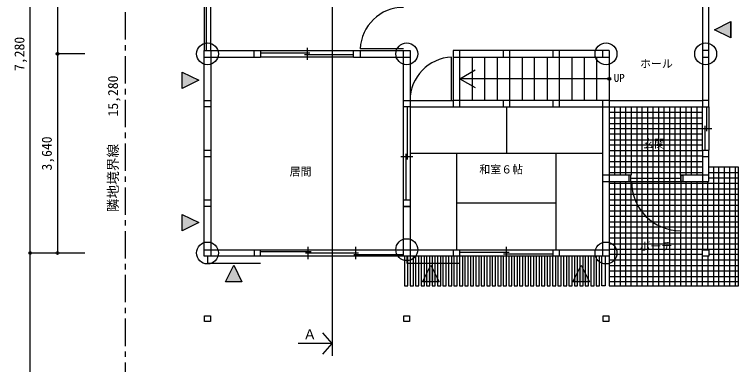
# Model space of a CAD drawing. Units: millimetres at full size, sheet at 1:100; details may follow other scales. Extents: x -23044 to 20228, y -21538 to 15874.
# Drawn here: x -20765 to -7540, y -11051 to -4653 of the extents above; entities that cross this region are included whole.
import ezdxf
from ezdxf.enums import TextEntityAlignment as Align

# ---------------------------------------------------------------- set-up
doc = ezdxf.new("R2010")
doc.units = ezdxf.units.MM
doc.header["$LTSCALE"] = 100
doc.header["$PDMODE"] = 32
doc.header["$PDSIZE"] = 50
doc.linetypes.add('CHAIN1', pattern=[8, 5, -1, 1, -1])
doc.layers.add('0-0', color=7, linetype='Continuous')
doc.styles.add('ＭＳ ゴシック', font='')
doc.styles.get('ＭＳ ゴシック').set_extended_font_data('MS Gothic')

msp = doc.modelspace()

# ---------------------------------------------------------------- linework, layer by layer
at = {"layer": '0-0', "linetype": 'CHAIN1'}
msp.add_line((-18739.5, -15512.7), (-18739.5, -232.7), dxfattribs=at)
at = {"layer": '0-0'}
for p, q in [((-14958.8, -920.1), (-14958.8, -10890.1)), ((-8199.5, -1672.7), (-8199.5, -6342.7)), ((-8079.5, -6342.7), (-8079.5, -1672.7)), ((-17254.5, -5312.7), (-17254.5, -4412.7)), ((-7679.5, -5082.6), (-7679.5, -4782.6)), ((-15419.5, -5262.7), (-15419.5, -5482.7)), ((-13659.5, -5282.7), (-14448.9, -5282.7)), ((-17299.5, -9072.7), (-17299.5, -5312.7)), ((-17299.5, -5312.7), (-16269.5, -5312.7)), ((-17179.5, -5312.7), (-17179.5, -9072.7)), ((-16389.5, -5432.7), (-16389.5, -5312.7)), ((-16269.5, -5312.7), (-16269.5, -5432.7)), ((-15369.5, -5357.7), (-16269.5, -5357.7)), ((-14569.5, -5387.7), (-15469.5, -5387.7)), ((-14569.5, -5432.7), (-14569.5, -5312.7)), ((-14569.5, -5312.7), (-13539.5, -5312.7)), ((-14449.5, -5312.7), (-14449.5, -5432.7)), ((-13659.5, -6342.7), (-13659.5, -5312.7)), ((-13539.5, -5312.7), (-13539.5, -6342.7)), ((-12629.5, -6342.7), (-12629.5, -5312.7)), ((-11839.5, -5312.7), (-11839.5, -5432.7)), ((-11719.5, -6342.7), (-11719.5, -5312.7)), ((-10929.5, -5312.7), (-10929.5, -5432.7)), ((-10809.5, -6342.7), (-10809.5, -5312.7)), ((-10019.5, -5432.7), (-10019.5, -5312.7)), ((-8079.5, -5312.7), (-8199.5, -5312.7)), ((-17299.5, -5432.7), (-16269.5, -5432.7)), ((-14569.5, -5432.7), (-13539.5, -5432.7)), ((-12779.5, -6222.7), (-12779.5, -5433.3)), ((-12749.5, -5432.7), (-9899.5, -5432.7)), ((-12402, -5432.7), (-12402, -6222.7)), ((-12174.5, -6222.7), (-12174.5, -5432.7)), ((-11947, -5432.7), (-11947, -6222.7)), ((-11492, -5432.7), (-11492, -6222.7)), ((-11264.5, -6222.7), (-11264.5, -5432.7)), ((-11037, -5432.7), (-11037, -6222.7)), ((-10582, -5432.7), (-10582, -6222.7)), ((-10354.5, -6222.7), (-10354.5, -5432.7)), ((-10127, -6222.7), (-10127, -5432.7)), ((-8199.5, -5432.7), (-8079.5, -5432.7)), ((-17299.5, -6222.7), (-17179.5, -6222.7)), ((-17179.5, -6342.7), (-17299.5, -6342.7)), ((-13659.5, -6222.7), (-13539.5, -6222.7)), ((-13539.5, -6342.7), (-13659.5, -6342.7)), ((-13584.5, -7302.7), (-13584.5, -6342.7)), ((-9899.5, -6222.7), (-12749.5, -6222.7)), ((-12749.5, -6342.7), (-9899.5, -6342.7)), ((-11839.5, -6222.7), (-11839.5, -6342.7)), ((-10929.5, -6222.7), (-10929.5, -6342.7)), ((-10019.5, -9072.7), (-10019.5, -6222.7)), ((-8079.5, -6222.7), (-8199.5, -6222.7)), ((-8199.5, -6342.7), (-8079.5, -6342.7)), ((-8124.5, -6342.7), (-8124.5, -6787.7)), ((-8249.5, -6737.7), (-8029.5, -6737.7)), ((-8154.5, -6687.7), (-8154.5, -7132.7)), ((-17299.5, -7132.7), (-17179.5, -7132.7)), ((-8199.5, -7132.7), (-8079.5, -7132.7)), ((-8199.5, -7132.7), (-8199.5, -7707.7)), ((-8079.5, -7707.7), (-8079.5, -7132.7)), ((-17179.5, -7252.7), (-17299.5, -7252.7)), ((-13489.5, -7252.7), (-13709.5, -7252.7)), ((-13614.5, -7202.7), (-13614.5, -8042.7)), ((-8079.5, -7252.7), (-8199.5, -7252.7)), ((-10019.5, -7707.7), (-8079.5, -7707.7)), ((-17299.5, -8042.7), (-17179.5, -8042.7)), ((-13659.5, -8042.7), (-13539.5, -8042.7)), ((-13659.5, -9072.7), (-13659.5, -8042.7)), ((-13539.5, -8042.7), (-13539.5, -9072.7)), ((-17179.5, -8162.7), (-17299.5, -8162.7)), ((-13659.5, -8162.7), (-13539.5, -8162.7)), ((-13539.5, -8162.7), (-13659.5, -8162.7)), ((-17299.5, -8952.7), (-16269.5, -8952.7)), ((-16389.5, -8952.7), (-16389.5, -9072.7)), ((-16269.5, -9072.7), (-16269.5, -8952.7)), ((-16269.5, -8982.7), (-15346.5, -8982.7)), ((-15399.5, -9122.7), (-15399.5, -8902.7)), ((-14529.5, -9122.7), (-14529.5, -8902.7)), ((-13659.5, -8952.7), (-12629.5, -8952.7)), ((-12749.5, -8952.7), (-12749.5, -9072.7)), ((-12629.5, -9072.7), (-12629.5, -8952.7)), ((-11779.5, -9122.7), (-11779.5, -8902.7)), ((-10929.5, -8952.7), (-10929.5, -9072.7)), ((-10929.5, -8952.7), (-9899.5, -8952.7)), ((-10809.5, -9072.7), (-10809.5, -8952.7)), ((-16269.5, -9072.7), (-17299.5, -9072.7)), ((-15446.3, -9012.7), (-14483, -9012.7)), ((-14567.1, -9042.7), (-13659.5, -9042.7)), ((-12629.5, -9072.7), (-13637.7, -9072.7)), ((-12629.5, -8997.7), (-11729.5, -8997.7)), ((-11829.5, -9027.7), (-10929.5, -9027.7)), ((-9899.5, -9072.7), (-10929.5, -9072.7)), ((-14958.8, -10666.1), (-15134.3, -10469.8))]:
    msp.add_line(p, q, dxfattribs=at)
at = {"layer": '0-0', "color": 4}
for p, q in [((-20478.3, -9012.7), (-20478.3, -1732.7)), ((-19978.3, -1732.7), (-19978.3, -9012.7)), ((-17299.5, -3612.7), (-17299.5, -5312.7)), ((-17179.5, -5312.7), (-17179.5, -3612.7)), ((-19478.3, -5372.7), (-19978.3, -5372.7)), ((-16269.5, -5312.7), (-14569.5, -5312.7)), ((-14569.5, -5432.7), (-16269.5, -5432.7)), ((-12629.5, -5827.7), (-12348.4, -5665.4)), ((-13659.5, -8042.7), (-13659.5, -6342.7)), ((-13539.5, -6222.7), (-12749.5, -6222.7)), ((-13539.5, -6342.7), (-12749.5, -6342.7)), ((-13539.5, -6342.7), (-13539.5, -8042.7)), ((-11779.5, -6342.7), (-11779.5, -7192.7)), ((-9899.5, -6222.7), (-8199.5, -6222.7)), ((-9899.5, -6342.7), (-8199.5, -6342.7)), ((-9799.5, -7587.7), (-9799.5, -6342.7)), ((-9699.5, -6342.7), (-9699.5, -7587.7)), ((-9599.5, -7587.7), (-9599.5, -6342.7)), ((-9499.5, -6342.7), (-9499.5, -7587.7)), ((-9399.5, -6342.7), (-9399.5, -9612.7)), ((-9299.5, -9612.7), (-9299.5, -6342.7)), ((-9199.5, -6342.7), (-9199.5, -9612.7)), ((-9099.5, -9612.7), (-9099.5, -6342.7)), ((-8999.5, -6342.7), (-8999.5, -9612.7)), ((-8899.5, -9612.7), (-8899.5, -6342.7)), ((-8799.5, -6342.7), (-8799.5, -9612.7)), ((-8699.5, -9612.7), (-8699.5, -6342.7)), ((-8599.5, -7587.7), (-8599.5, -6342.7)), ((-8499.5, -6342.7), (-8499.5, -7587.7)), ((-8399.5, -7587.7), (-8399.5, -6342.7)), ((-8299.5, -6342.7), (-8299.5, -7587.7)), ((-8199.5, -7132.7), (-8199.5, -6342.7)), ((-8079.5, -6342.7), (-8079.5, -7132.7)), ((-8199.5, -6442.7), (-9899.5, -6442.7)), ((-9899.5, -6542.7), (-8199.5, -6542.7)), ((-9899.5, -6642.7), (-8199.5, -6642.7)), ((-8199.5, -6742.7), (-9899.5, -6742.7)), ((-8199.5, -6842.7), (-9899.5, -6842.7)), ((-9899.5, -6942.7), (-8199.5, -6942.7)), ((-8199.5, -7042.7), (-9899.5, -7042.7)), ((-10019.5, -7192.7), (-13539.5, -7192.7)), ((-12689.5, -7192.7), (-12689.5, -8952.7)), ((-10869.5, -8952.7), (-10869.5, -7192.7)), ((-8199.5, -7142.7), (-9899.5, -7142.7)), ((-8199.5, -7242.7), (-9899.5, -7242.7)), ((-9899.5, -7342.7), (-8199.5, -7342.7)), ((-8199.5, -7442.7), (-9899.5, -7442.7)), ((-7999.5, -7442.7), (-7999.5, -9612.7)), ((-7899.5, -9612.7), (-7899.5, -7442.7)), ((-7799.5, -7442.7), (-7799.5, -9612.7)), ((-7699.5, -9612.7), (-7699.5, -7442.7)), ((-7599.5, -7442.7), (-7599.5, -9612.7)), ((-9899.5, -7542.7), (-8199.5, -7542.7)), ((-9504.5, -7642.7), (-8594.5, -7642.7)), ((-8079.5, -7542.7), (-7539.5, -7542.7)), ((-7539.5, -7642.7), (-8079.5, -7642.7)), ((-7539.5, -7742.7), (-9899.5, -7742.7)), ((-9799.5, -9612.7), (-9799.5, -7707.7)), ((-9699.5, -7707.7), (-9699.5, -9612.7)), ((-9599.5, -9612.7), (-9599.5, -7707.7)), ((-9499.5, -9612.7), (-9499.5, -7707.7)), ((-8499.5, -7707.7), (-8499.5, -9612.7)), ((-8399.5, -9612.7), (-8399.5, -7707.7)), ((-8299.5, -7707.7), (-8299.5, -9612.7)), ((-8199.5, -7707.7), (-8199.5, -8952.7)), ((-8099.5, -8952.7), (-8099.5, -7707.7)), ((-9899.5, -7842.7), (-7539.5, -7842.7)), ((-7539.5, -7942.7), (-9899.5, -7942.7)), ((-9899.5, -8042.7), (-7539.5, -8042.7)), ((-10869.5, -8102.7), (-12689.5, -8102.7)), ((-7539.5, -8142.7), (-9899.5, -8142.7)), ((-9899.5, -8242.7), (-7539.5, -8242.7)), ((-7539.5, -8342.7), (-9899.5, -8342.7)), ((-9899.5, -8442.7), (-7539.5, -8442.7)), ((-7539.5, -8542.7), (-9899.5, -8542.7)), ((-9899.5, -8642.7), (-7539.5, -8642.7)), ((-8599.5, -8607.7), (-8599.5, -9612.7)), ((-7539.5, -8742.7), (-9899.5, -8742.7)), ((-9899.5, -8842.7), (-7539.5, -8842.7)), ((-16269.5, -8952.7), (-13659.5, -8952.7)), ((-12629.5, -8952.7), (-10929.5, -8952.7)), ((-9899.5, -8942.7), (-7539.5, -8942.7)), ((-20478.3, -9012.7), (-19478.3, -9012.7)), ((-20478.3, -15512.7), (-20478.3, -9012.7)), ((-17239.5, -9072.7), (-17239.5, -9200.2)), ((-13637.7, -9072.7), (-16269.5, -9072.7)), ((-13599.5, -9072.7), (-13599.5, -9200.2)), ((-10937.7, -9072.7), (-12637.7, -9072.7)), ((-8199.5, -9042.7), (-9899.5, -9042.7)), ((-8199.5, -9612.7), (-8199.5, -9072.7)), ((-8099.5, -9072.7), (-8099.5, -9612.7)), ((-7539.5, -9042.7), (-8079.5, -9042.7)), ((-17239.5, -9200.2), (-16269.5, -9200.2)), ((-13599.5, -9200.2), (-12629.5, -9200.2)), ((-7539.5, -9142.7), (-9899.5, -9142.7)), ((-9899.5, -9242.7), (-7539.5, -9242.7)), ((-7539.5, -9342.7), (-9899.5, -9342.7)), ((-9899.5, -9442.7), (-7539.5, -9442.7)), ((-7539.5, -9542.7), (-9899.5, -9542.7))]:
    msp.add_line(p, q, dxfattribs=at)
at = {"layer": '0-0'}
for points in [[(-7979.5, -4932.6), (-7679.5, -4782.6), (-7679.5, -5082.6)], [(-17699.5, -6004.5), (-17699.5, -5704.5), (-17399.5, -5854.5)], [(-9504.5, -7587.7), (-9544.5, -7587.7), (-9544.5, -7707.7), (-9504.5, -7707.7)], [(-8594.5, -7587.7), (-8554.5, -7587.7), (-8554.5, -7707.7), (-8594.5, -7707.7)], [(-17699.5, -8608), (-17699.5, -8308), (-17399.5, -8458)], [(-8079.5, -9072.7), (-8199.5, -9072.7), (-8199.5, -8952.7), (-8079.5, -8952.7)], [(-16608.8, -9537.2), (-16908.8, -9537.2), (-16758.8, -9237.2)], [(-13009.5, -9537.2), (-13309.5, -9537.2), (-13159.5, -9237.2)], [(-10264.4, -9537.2), (-10564.4, -9537.2), (-10414.4, -9237.2)], [(-17187, -10265.2), (-17292, -10265.2), (-17292, -10160.2), (-17187, -10160.2)], [(-13652, -10265.2), (-13652, -10160.2), (-13547, -10160.2), (-13547, -10265.2)], [(-10012, -10265.2), (-10012, -10160.2), (-9907, -10160.2), (-9907, -10265.2)]]:
    msp.add_lwpolyline(points, close=True, dxfattribs=at)
for points in [[(-9899.5, -5312.7), (-12749.5, -5312.7), (-12749.5, -6342.7)], [(-9899.5, -5312.7), (-9899.5, -9612.7), (-7539.5, -9612.7), (-7539.5, -7442.7), (-8079.5, -7442.7)], [(-9504.5, -7707.7), (-9504.5, -7587.7), (-10019.5, -7587.7)], [(-8079.5, -7587.7), (-8594.5, -7587.7), (-8594.5, -8607.7)], [(-15134.3, -10862.4), (-14958.8, -10666.1), (-15581.9, -10666.1)]]:
    msp.add_lwpolyline(points, dxfattribs=at)
at = {"layer": '0-0', "color": 4}
for points in [[(-9899.5, -5827.7), (-12629.5, -5827.7), (-12348.4, -5990)], [(-13637.7, -9072.7), (-13637.7, -9612.7), (-13577.7, -9612.7), (-13577.7, -9072.7)], [(-13537.7, -9072.7), (-13537.7, -9612.7), (-13477.7, -9612.7), (-13477.7, -9072.7)], [(-13437.7, -9072.7), (-13437.7, -9612.7), (-13377.7, -9612.7), (-13377.7, -9072.7)], [(-13337.7, -9072.7), (-13337.7, -9612.7), (-13277.7, -9612.7), (-13277.7, -9072.7)], [(-13237.7, -9072.7), (-13237.7, -9612.7), (-13177.7, -9612.7), (-13177.7, -9072.7)], [(-13137.7, -9072.7), (-13137.7, -9612.7), (-13077.7, -9612.7), (-13077.7, -9072.7)], [(-13037.7, -9072.7), (-13037.7, -9612.7), (-12977.7, -9612.7), (-12977.7, -9072.7)], [(-12937.7, -9072.7), (-12937.7, -9612.7), (-12877.7, -9612.7), (-12877.7, -9072.7)], [(-12837.7, -9072.7), (-12837.7, -9612.7), (-12777.7, -9612.7), (-12777.7, -9072.7)], [(-12737.7, -9072.7), (-12737.7, -9612.7), (-12677.7, -9612.7), (-12677.7, -9072.7)], [(-12637.7, -9072.7), (-12637.7, -9612.7), (-12577.7, -9612.7), (-12577.7, -9072.7)], [(-12537.7, -9072.7), (-12537.7, -9612.7), (-12477.7, -9612.7), (-12477.7, -9072.7)], [(-12437.7, -9072.7), (-12437.7, -9612.7), (-12377.7, -9612.7), (-12377.7, -9072.7)], [(-12337.7, -9072.7), (-12337.7, -9612.7), (-12277.7, -9612.7), (-12277.7, -9072.7)], [(-12237.7, -9072.7), (-12237.7, -9612.7), (-12177.7, -9612.7), (-12177.7, -9072.7)], [(-12137.7, -9072.7), (-12137.7, -9612.7), (-12077.7, -9612.7), (-12077.7, -9072.7)], [(-12037.7, -9072.7), (-12037.7, -9612.7), (-11977.7, -9612.7), (-11977.7, -9072.7)], [(-11937.7, -9072.7), (-11937.7, -9612.7), (-11877.7, -9612.7), (-11877.7, -9072.7)], [(-11837.7, -9072.7), (-11837.7, -9612.7), (-11777.7, -9612.7), (-11777.7, -9072.7)], [(-11737.7, -9072.7), (-11737.7, -9612.7), (-11677.7, -9612.7), (-11677.7, -9072.7)], [(-11637.7, -9072.7), (-11637.7, -9612.7), (-11577.7, -9612.7), (-11577.7, -9072.7)], [(-11537.7, -9072.7), (-11537.7, -9612.7), (-11477.7, -9612.7), (-11477.7, -9072.7)], [(-11437.7, -9072.7), (-11437.7, -9612.7), (-11377.7, -9612.7), (-11377.7, -9072.7)], [(-11337.7, -9072.7), (-11337.7, -9612.7), (-11277.7, -9612.7), (-11277.7, -9072.7)], [(-11237.7, -9072.7), (-11237.7, -9612.7), (-11177.7, -9612.7), (-11177.7, -9072.7)], [(-11137.7, -9072.7), (-11137.7, -9612.7), (-11077.7, -9612.7), (-11077.7, -9072.7)], [(-11037.7, -9072.7), (-11037.7, -9612.7), (-10977.7, -9612.7), (-10977.7, -9072.7)], [(-10937.7, -9072.7), (-10937.7, -9612.7), (-10877.7, -9612.7), (-10877.7, -9072.7)], [(-10837.7, -9072.7), (-10837.7, -9612.7), (-10777.7, -9612.7), (-10777.7, -9072.7)], [(-10737.7, -9072.7), (-10737.7, -9612.7), (-10677.7, -9612.7), (-10677.7, -9072.7)], [(-10637.7, -9072.7), (-10637.7, -9612.7), (-10577.7, -9612.7), (-10577.7, -9072.7)], [(-10537.7, -9072.7), (-10537.7, -9612.7), (-10477.7, -9612.7), (-10477.7, -9072.7)], [(-10437.7, -9072.7), (-10437.7, -9612.7), (-10377.7, -9612.7), (-10377.7, -9072.7)], [(-10337.7, -9072.7), (-10337.7, -9612.7), (-10277.7, -9612.7), (-10277.7, -9072.7)], [(-10237.7, -9072.7), (-10237.7, -9612.7), (-10177.7, -9612.7), (-10177.7, -9072.7)], [(-10137.7, -9072.7), (-10137.7, -9612.7), (-10077.7, -9612.7), (-10077.7, -9072.7)], [(-9977.7, -9072.7), (-9977.7, -9612.7), (-10037.7, -9612.7), (-10037.7, -9072.7)]]:
    msp.add_lwpolyline(points, dxfattribs=at)
at = {"layer": '0-0'}
for centre in [(-17239.5, -5372.7), (-13599.5, -5372.7), (-9959.5, -5372.7), (-8139.5, -5372.7), (-17239.5, -9012.7), (-13599.5, -8952.7), (-9959.5, -9012.7)]:
    msp.add_circle(centre, 200, dxfattribs=at)
for centre, radius, start, end in [((-13659.5, -5312.7), 790, 90, 177.82369), ((-12749.5, -6222.7), 790, 92.17631, 180), ((-8594.5, -7707.7), 900, 180, 270)]:
    msp.add_arc(centre, radius, start, end, dxfattribs=at)
at = {"layer": '0-0', "color": 4}
for p in [(-19978.3, -5372.7), (-9899.5, -5827.7), (-20478.3, -9012.7), (-19978.3, -9012.7)]:
    msp.add_point(p, dxfattribs=at)
at = {"layer": '0-0'}
for points in [[(-7679.5, -5082.6), (-7979.5, -4932.6), (-7679.5, -4782.6)], [(-17699.5, -6004.5), (-17399.5, -5854.5), (-17699.5, -5704.5)], [(-17699.5, -8608), (-17399.5, -8458), (-17699.5, -8308)], [(-16608.8, -9537.2), (-16758.8, -9237.2), (-16908.8, -9537.2)], [(-13009.5, -9537.2), (-13159.5, -9237.2), (-13309.5, -9537.2)], [(-10264.4, -9537.2), (-10414.4, -9237.2), (-10564.4, -9537.2)]]:
    msp.add_solid(points, dxfattribs=at)

# ---------------------------------------------------------------- texts
at = {"layer": '0-0', "color": 4, "style": 'ＭＳ ゴシック'}
for s, p in [('7,280', (-20528.3, -5685.2)), ('隣地境界線\u3000\u300015,280', (-18818.6, -8267.8)), ('3,640', (-20028.3, -7505.2))]:
    msp.add_text(s, height=183.3, rotation=90, dxfattribs=at).set_placement(p, align=Align.BOTTOM_LEFT)
for s, height, p in [('ホール', 146.6, (-9339, -5668.8)), ('UP', 146.6, (-9817.9, -5928.6)), ('玄関', 146.6, (-9280.4, -7132.8)), ('和室６帖', 146.6, (-12274.3, -7603.4)), ('居間', 146.6, (-15738.9, -7642.6)), ('ポーチ', 146.6, (-9349.6, -9006.1)), ('Ａ', 183.3, (-15494.8, -10648.1))]:
    msp.add_text(s, height=height, dxfattribs=at).set_placement(p, align=Align.BOTTOM_LEFT)

doc.saveas('drawing.dxf')
